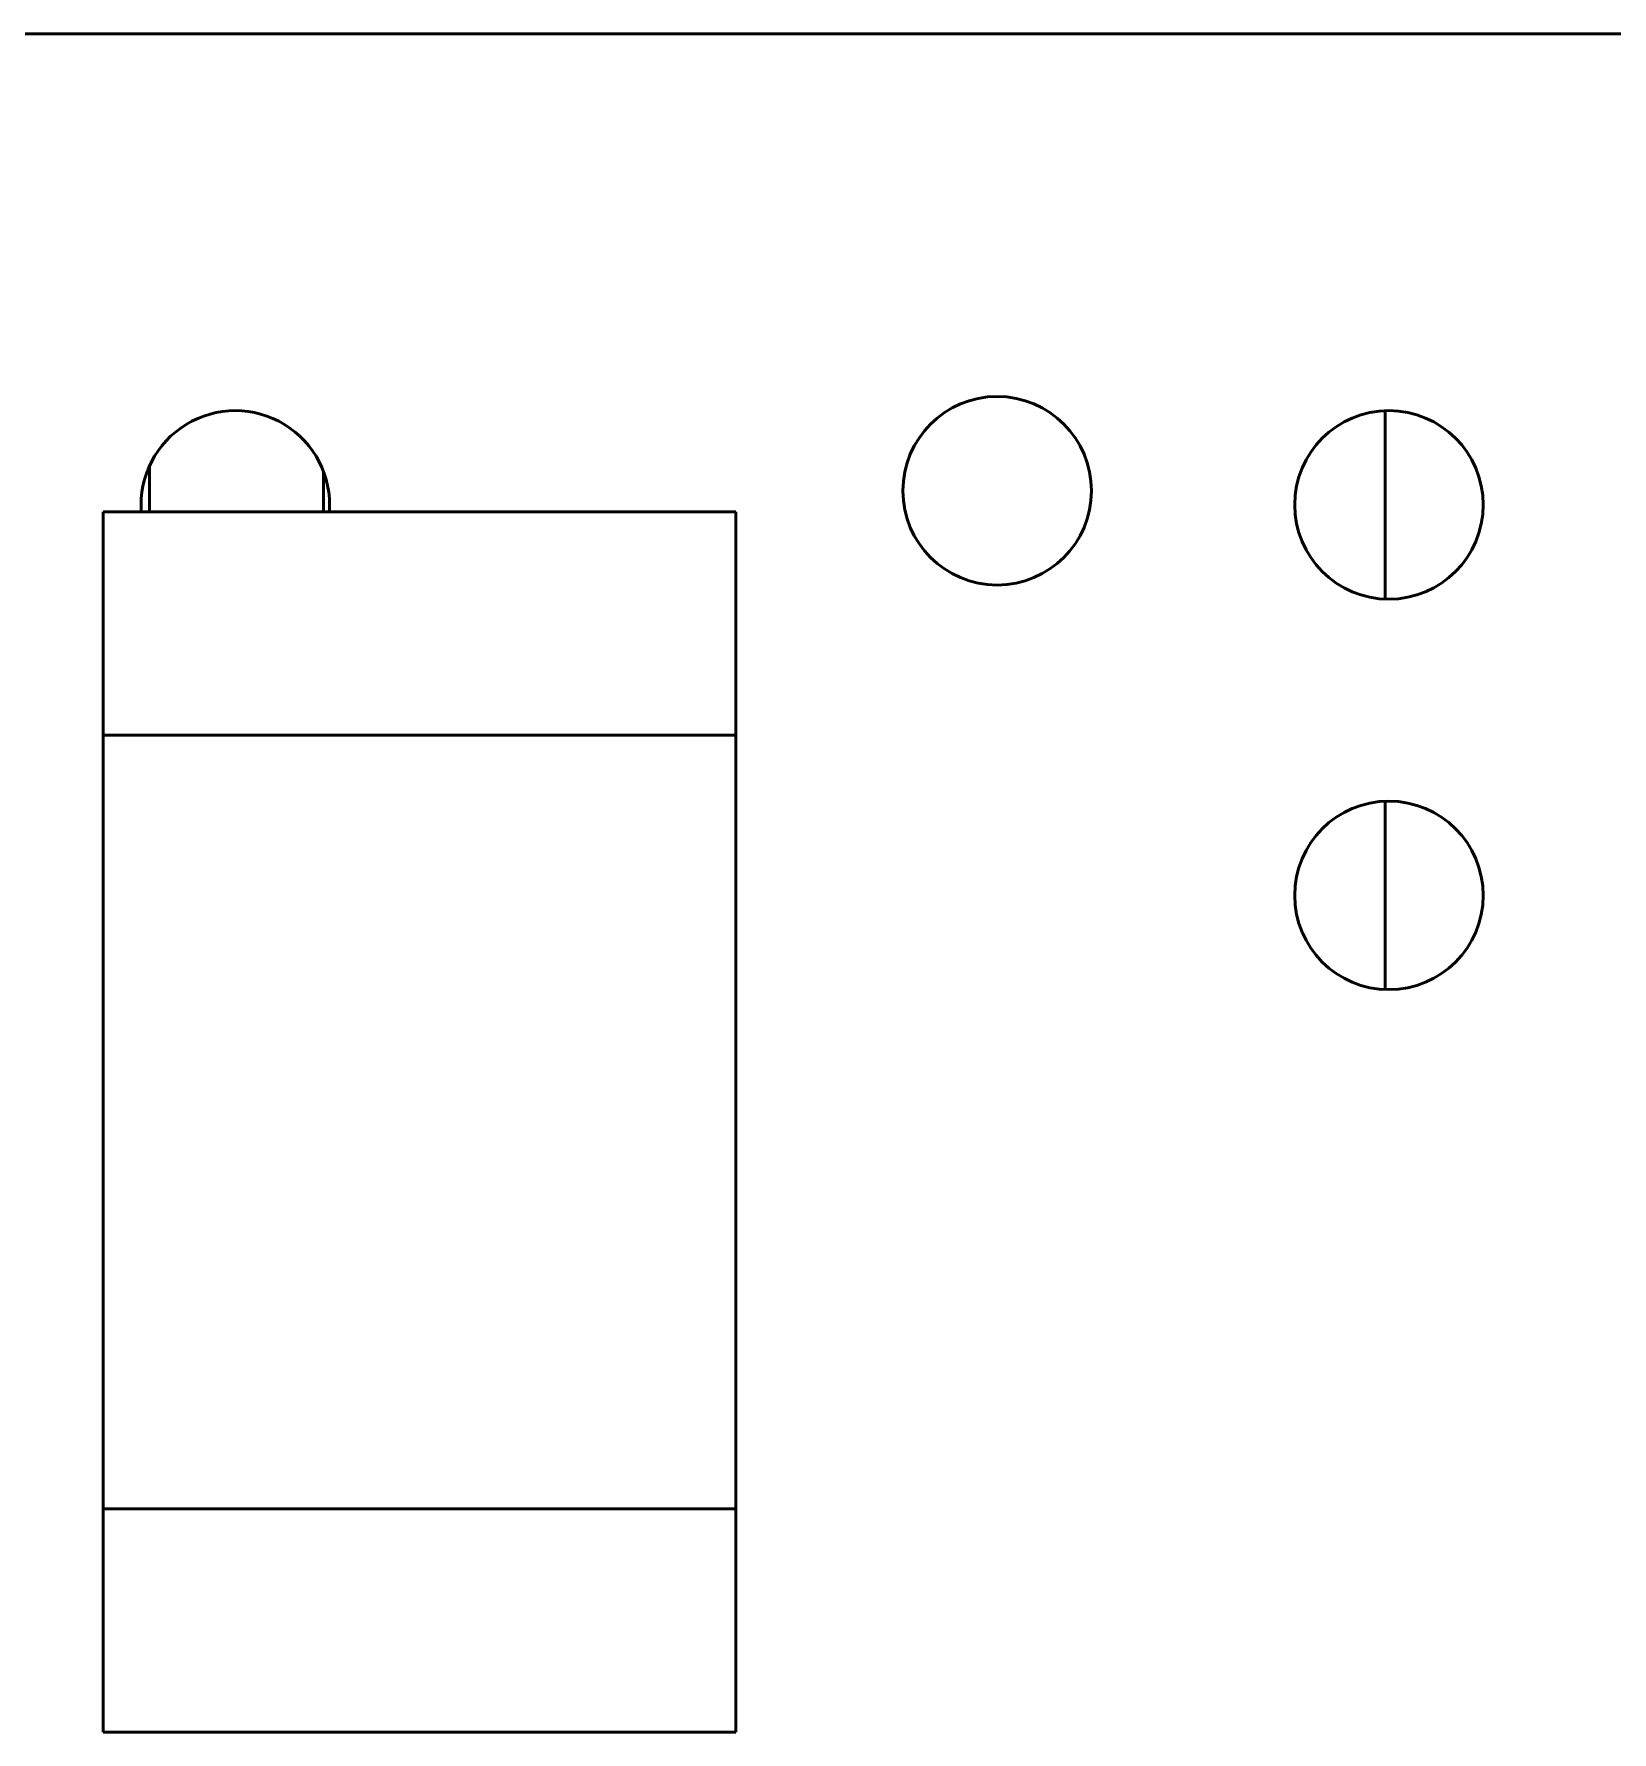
# Model space of a CAD drawing. Header units: millimetres. Extents: x 46 to 194, y 102 to 162.
# Drawn here: x 136.507 to 138.627, y 140.618 to 142.9 of the extents above; entities that cross this region are included whole.
import ezdxf

# ---------------------------------------------------------------- set-up
doc = ezdxf.new("R2010")
doc.units = ezdxf.units.MM
doc.header["$LTSCALE"] = 0.75
doc.layers.add('Visible', color=7, linetype='Continuous', lineweight=50)

msp = doc.modelspace()

# ---------------------------------------------------------------- linework, layer by layer
at = {"layer": 'Visible', "extrusion": (0, 0, -1)}
for p, q in [((168.7993, 142.8999), (127.7993, 142.8999)), ((138.3223, 142.1403), (138.3223, 142.3936)), ((136.662, 142.3198), (136.662, 142.2577)), ((136.8955, 142.2577), (136.8955, 142.3126)), ((136.5998, 142.2577), (136.5998, 142.2502)), ((137.4498, 142.2577), (136.5998, 142.2577)), ((137.4498, 142.2577), (137.4498, 142.2502)), ((136.5998, 141.9577), (136.5998, 142.2502)), ((137.4498, 141.9577), (137.4498, 142.2502)), ((136.5998, 141.9577), (136.5998, 140.9177)), ((137.4498, 141.9577), (136.5998, 141.9577)), ((137.4498, 140.9177), (137.4498, 141.9577)), ((138.3223, 141.6156), (138.3223, 141.8688)), ((136.5998, 140.9177), (137.4498, 140.9177)), ((136.5998, 140.9177), (136.5998, 140.6252)), ((137.4498, 140.9177), (137.4498, 140.6252)), ((136.5998, 140.6177), (136.5998, 140.6252)), ((136.5998, 140.6177), (137.4498, 140.6177)), ((137.4498, 140.6177), (137.4498, 140.6252))]:
    msp.add_line(p, q, dxfattribs=at)
for centre in [(-137.8011, 142.286), (-138.3276, 142.267), (-138.3276, 141.7422)]:
    msp.add_circle(centre, 0.1267, dxfattribs=at)
msp.add_arc((-136.7772, 142.267), 0.1267, 355.8134, 184.1866, dxfattribs=at)

doc.saveas('drawing.dxf')
